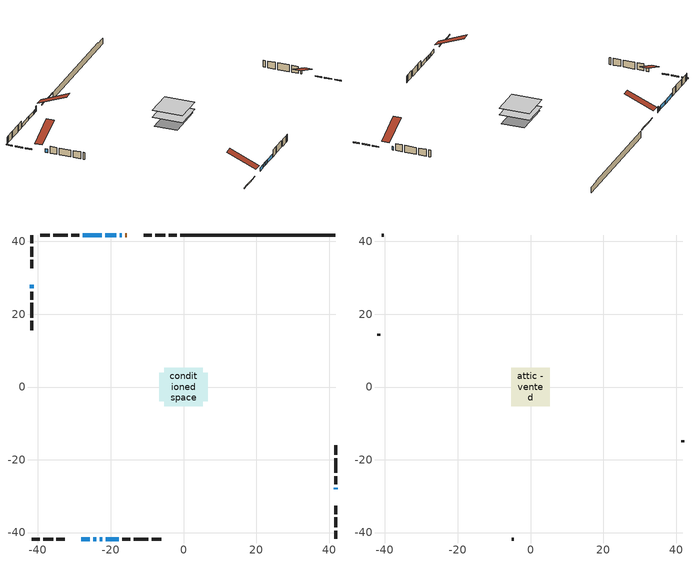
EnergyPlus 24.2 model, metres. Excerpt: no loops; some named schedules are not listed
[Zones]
conditioned space
 floor adiabatic (AdiabaticFloorConstruction): -5.31,-5.31 -5.31,5.31 5.31,5.31 5.31,-5.31 z0.46
 floor foundation (Slab1 construction): -6.71,-3.96 -6.71,3.96 6.71,3.96 6.71,-3.96 z-1.88
 wall outside (RimJoist1 construction): -1.83,41.77 -4.09,41.77 / -41.77,-41.77 -39.51,-41.77 / -41.77,41.77 -41.77,39.51 / 41.77,-41.77 41.77,-39.51 z0.46:0.76
 wall outside (RimJoist2 construction): -5.02,41.77 -7.74,41.77 / -38.58,-41.77 -35.86,-41.77 / -41.77,38.58 -41.77,35.86 / 41.77,-38.58 41.77,-35.86 z0.46:0.76
 wall outside (RimJoist3 construction): -8.67,41.77 -10.93,41.77 / -34.93,-41.77 -32.67,-41.77 / -41.77,34.93 -41.77,32.67 / 41.77,-34.93 41.77,-32.67 z0.46:0.76
 wall outside (AdiabaticWallConstruction 1): -15.55,41.77 -15.98,41.77 z0.46:2.49
 wall outside (AdiabaticWallConstruction): -16.91,41.77 -17.5,41.77 / -28.05,-41.77 -25.76,-41.77 / -24.83,-41.77 -23.97,-41.77 / -23.05,-41.77 -22.3,-41.77 / 41.77,-28.05 41.77,-27.67 / -18.43,41.77 -21.57,41.77 / -22.5,41.77 -27.74,41.77 / -41.77,28.05 -41.77,27.17 / -21.37,-41.77 -17.74,-41.77 z0.46:1.68
 wall outside (Wall1 construction): -28.67,41.77 -30.89,41.77 / -16.81,-41.77 -14.59,-41.77 / -41.77,26.24 -41.77,24.02 / 41.77,-26.75 41.77,-24.52 z0.46:2.9
 wall outside (Wall2 construction): -31.82,41.77 -35.83,41.77 / -13.66,-41.77 -9.65,-41.77 / -41.77,23.09 -41.77,19.08 / 41.77,-23.59 41.77,-19.58 z0.46:2.9
 wall outside (Wall3 construction): -36.76,41.77 -39.35,41.77 / -8.72,-41.77 -6.13,-41.77 / -41.77,18.15 -41.77,15.56 / 41.77,-18.65 41.77,-16.07 z0.46:2.9
 wall foundation (FoundationWall1 construction): -0.9,41.77,-1.88 -0.9,41.77,0.46 37.5,41.77,0.46 37.5,41.77,0.14 41.77,41.77,0.14 41.77,41.77,-1.88
 window (WindowConstruction 6): -16.91,41.77 -17.5,41.77 z0.46:1.68
 window (WindowConstruction 4): -28.05,-41.77 -25.76,-41.77 z0.46:1.68
 window (WindowConstruction 5): -24.83,-41.77 -23.98,-41.77 z0.46:1.68
 window (WindowConstruction 7): -23.05,-41.77 -22.3,-41.77 z0.46:1.68
 window (WindowConstruction 8): 41.77,-28.05 41.77,-27.68 z0.46:1.68
 window (WindowConstruction): -18.43,41.77 -21.57,41.77 z0.46:1.68
 window (WindowConstruction 1): -22.5,41.77 -27.74,41.77 z0.46:1.68
 window (WindowConstruction 2): -41.77,28.05 -41.77,27.17 z0.46:1.68
 window (WindowConstruction 3): -21.37,-41.77 -17.74,-41.77 z0.46:1.68
 door (Door): -15.55,41.77 -15.98,41.77 z0.46:2.49
 ceiling adiabatic (AdiabaticFloorConstruction): 5.31,-5.31 5.31,5.31 -5.31,5.31 -5.31,-5.31 z0.46
attic - vented
 floor to conditioned space (Floor1 construction Reversed): -5.31,-5.31 -5.31,5.31 5.31,5.31 5.31,-5.31 z2.9
 wall outside (Wall4 construction): -40.28,41.77 -40.84,41.77 / -5.21,-41.77 -4.64,-41.77 / -41.77,14.63 -41.77,14.07 / 41.77,-15.14 41.77,-14.57 z0.46:2.9
 roof outside (Roof1 construction): -14.62,41.77,2.9 -14.62,31.56,7.15 -11.86,31.56,7.15 -11.86,41.77,2.9; -28.98,-41.77,2.9 -28.98,-31.56,7.15 -31.74,-31.56,7.15 -31.74,-41.77,2.9; -41.77,28.98,2.9 -31.56,28.98,7.15 -31.56,31.74,7.15 -41.77,31.74,2.9; 41.77,-28.98,2.9 31.56,-28.98,7.15 31.56,-31.74,7.15 41.77,-31.74,2.9
[Building]
Building 1: Terrain=Suburbs
[Site:Location]
Quebec Intl AP_QC: Latitude {deg}=46.8; Longitude {deg}=-71.38; Time Zone {hr}=-5; Elevation {m}=74; Keep Site Location Information=Yes
[Site:GroundTemperature:Shallow]
0.0108218, -2.24938, -2.43038, -1.3578, 2.94801, 7.23376, 10.9493, 13.303, 13.5029, 11.5886, 7.96783, 3.81355
[Site:WaterMainsTemperature]
Calculation Method=Schedule; Temperature Schedule=mains temperature schedule
[Material] Roughness=Rough; Thermal Absorptance=0.9
Name | Thickness {m} | Conductivity {W/m-K} | Density {kg/m3} | Specific Heat {J/kg-K} | Solar Absorptance | Visible Absorptance
asphalt or fiberglass shingles | 0.00635 | 0.162714 | 1121.4 | 1465.45 | 0.4 | 0.4
ceiling loosefill ins | 0.338667 | 0.0480833 | 16.02 | 1046.75 | 0.7 | 0.7
ceiling stud and cavity | 0.1397 | 0.104805 | 65.682 | 1177.47 | 0.7 | 0.7
concrete 4.0 in. | 0.1016 | 1.803125 | 2242.8 | 837.4 | 0.7 | 0.7
concrete 8.0 in. | 0.2032 | 1.803125 | 2242.8 | 837.4 | 0.7 | 0.7
door material | 0.04445 | 0.053851 | 512.64 | 1214.23 | 0.7 | 0.7
exterior vertical ins | 0.022486 | 0.029427 | 32.04 | 1214.23 | 0.7 | 0.7
floor covering | 0.0127 | 0.0433444 | 54.468 | 1339.84 | 0.6 | 0.6
floor rigid ins; wall rigid ins | 0.512978 | 0.029427 | 32.04 | 1214.23 | 0.7 | 0.7
floor stud and cavity | 0.1397 | 1.75129 | 37.0049 | 1207.88 | 0.7 | 0.7
furniture material conditioned space 1 | 0.1524 | 0.115458 | 640.8 | 1214.23 | 0.6 | 0.6
gypsum board | 0.0127 | 0.160291 | 801 | 837.4 | 0.6 | 0.6
gypsum board 1 | 0.0127 | 0.160291 | 801 | 837.4 | 0.7 | 0.7
osb sheathing 0.5 in. | 0.0127 | 0.115458 | 512.64 | 1214.23 | 0.7 | 0.7
osb sheathing 0.75 in. | 0.01905 | 0.115458 | 512.64 | 1214.23 | 0.7 | 0.7
osb sheathing 2.0 in. | 0.0508 | 0.115458 | 512.64 | 1214.23 | 0.7 | 0.7
rim joist stud and cavity | 0.0508 | 0.0643141 | 125.044 | 1163.47 | 0.6 | 0.6
rim joist stud and cavity 1 | 0.0508 | 0.0594135 | 125.044 | 1163.47 | 0.6 | 0.6
rim joist stud and cavity 2 | 0.0508 | 0.0791322 | 125.044 | 1163.47 | 0.6 | 0.6
wall stud and cavity | 0.1397 | 0.0799781 | 139.0536 | 1170.24 | 0.7 | 0.7
wall stud and cavity 1 | 0.1397 | 0.0768782 | 139.0536 | 1170.24 | 0.7 | 0.7
wall stud and cavity 2 | 0.1397 | 0.0771023 | 139.0536 | 1170.24 | 0.7 | 0.7
wall stud and cavity 3 | 0.0889 | 6.1454 | 50.32683 | 1063.81 | 0.6 | 0.6
wall stud and cavity 4 | 0.0889 | 0.380278 | 52.3479 | 1209.89 | 0.7 | 0.7
wall stud and cavity 5 | 0.0889 | 0.391764 | 83.0341 | 1211.67 | 0.7 | 0.7
wood siding | 0.0254 | 0.102417 | 544.68 | 1172.36 | 0.4 | 0.4
wood siding 1 | 0.00254 | 0.102417 | 544.68 | 1172.36 | 0.4 | 0.4
wood siding 2; wood siding 3; wood siding 4 | 0.0254 | 0.102417 | 544.68 | 1172.36 | 0.7 | 0.7
[WindowMaterial:SimpleGlazingSystem]
Name | U-Factor {W/m2-K} | Solar Heat Gain Coefficient
WindowMaterial | 2.92644 | 0.62
WindowMaterial 1 | 2.881585 | 0.67
WindowMaterial 2 | 3.04227 | 0.45
WindowMaterial 3 | 2.963916 | 0.61
WindowMaterial 4 | 2.938365 | 0.6
WindowMaterial 5 | 2.95483 | 0.57
WindowMaterial 6 | 3.03092 | 0.54
WindowMaterial 7 | 3.05363 | 0.42
[Construction]
AdiabaticFloorConstruction: floor stud and cavity, floor rigid ins, osb sheathing 0.75 in., floor covering
AdiabaticWallConstruction: wood siding 3, wall rigid ins, wall stud and cavity 4, gypsum board
AdiabaticWallConstruction 1: wood siding 4, wall rigid ins, wall stud and cavity 4, gypsum board
Door: door material
Floor1 construction Reversed: gypsum board, ceiling stud and cavity, ceiling loosefill ins
FoundationWall1 construction: concrete 8.0 in., gypsum board 1
furniture construction conditioned space 1: furniture material conditioned space 1
PartitionWallConstruction: gypsum board, wall stud and cavity 5, gypsum board
RimJoist1 construction: wood siding 2, osb sheathing 2.0 in., rim joist stud and cavity
RimJoist2 construction: wood siding 2, osb sheathing 2.0 in., rim joist stud and cavity 1
RimJoist3 construction: wood siding 2, osb sheathing 2.0 in., rim joist stud and cavity 2
Roof1 construction: asphalt or fiberglass shingles
Slab1 construction: concrete 4.0 in.
Wall1 construction: wood siding, osb sheathing 0.5 in., wall stud and cavity, gypsum board
Wall2 construction: wood siding, osb sheathing 0.5 in., wall stud and cavity 1, gypsum board
Wall3 construction: wood siding, osb sheathing 0.5 in., wall stud and cavity 2, gypsum board
Wall4 construction: wood siding 1, wall stud and cavity 3
WindowConstruction: WindowMaterial
WindowConstruction 1: WindowMaterial 1
WindowConstruction 2: WindowMaterial 2
WindowConstruction 3: WindowMaterial 3
WindowConstruction 4: WindowMaterial 4
WindowConstruction 5: WindowMaterial 5
WindowConstruction 6: WindowMaterial 6
WindowConstruction 7; WindowConstruction 8: WindowMaterial 7
[Zone] Multiplier=1; Part of Total Floor Area=Yes
Name | Volume {m3}
attic - vented | 76.8778
conditioned space | 546.8
[Space]
Name | Zone | Volume {m3}
attic - vented 1 | attic - vented | 76.8778
conditioned space 1 | conditioned space | 546.8
[ZoneInfiltration:EffectiveLeakageArea]
infil attic - vented 1: Zone or Space=attic - vented 1; Schedule=Always On Discrete; Effective Air Leakage Area {cm2}=4167.88; Stack Coefficient=0.000465322; Wind Coefficient=1.45746e-05
[ZoneMixing]
whole house fan mix: Zone or Space=attic - vented; Schedule=Always On Continuous; Design Flow Rate Calculation Method=Flow/Zone; Design Flow Rate {m3/s}=0; Source Zone or Space=conditioned space
[SurfaceProperty:ExposedFoundationPerimeter]
Slab1: Exposed Perimeter Calculation Method=TotalExposedPerimeter; Total Exposed Perimeter {m}=42.672
[InternalMass] Zone or ZoneList=conditioned space; Space or SpaceList=conditioned space 1
Name | Construction | Surface Area {m2}
furniture mass conditioned space 1 | furniture construction conditioned space 1 | 87.68
partition wall mass | PartitionWallConstruction | 219.2
[Lights]
interior lighting: Zone or ZoneList or Space or SpaceList=conditioned space 1; Schedule=interior lighting schedule; Design Level Calculation Method=LightingLevel; Lighting Level {W}=343.2; Return Air Fraction=0; Fraction Radiant=0.6; Fraction Visible=0.2; Fraction Replaceable=1
[People]
occupants: Zone or ZoneList or Space or SpaceList=conditioned space 1; Number of People Schedule=occupants schedule; Number of People Calculation Method=People; Number of People=3; Fraction Radiant=0.314171; Sensible Heat Fraction=0.56303; Activity Level Schedule=occupants activity schedule; Carbon Dioxide Generation Rate {m3/s-W}=0; Enable ASHRAE 55 Comfort Warnings=No; Mean Radiant Temperature Calculation Type=EnclosureAveraged
[ElectricEquipment] Zone or ZoneList or Space or SpaceList=conditioned space 1; Design Level Calculation Method=EquipmentLevel
Name | Schedule | Design Level {W} | Fraction Latent | Fraction Radiant | Fraction Lost
clothes dryer | clothes dryer schedule | 140.772 | 0.015 | 0.081 | 0.85
clothes washer | clothes washer schedule | 32.1985 | 0.03 | 0.162 | 0.7
cooking range | cooking range schedule | 215.147 | 0.08 | 0.432 | 0.2
dishwasher | dishwasher schedule | 66.8632 | 0.3 | 0.18 | 0.4
fridge | fridge schedule | 72.9452 | 0 | 0.6 | 0
mech vent house fan | mech vent house fan schedule | 0.95 | 0 | 0 | 1
mech vent house fan cfis | mech vent house fan cfis schedule | 0 | 0 | 0 | 0
mech vent range fan 0 | mech vent range fan 0 schedule | 57 | 0 | 0 | 1
misc plug loads | misc plug loads schedule | 494.7 | 0.045 | 0.513 | 0.1
whole house fan | Always On Discrete | 0 | 0 | 0 | 1
[OtherEquipment] Zone or ZoneList or Space or SpaceList=conditioned space 1; Design Level Calculation Method=EquipmentLevel
Name | Fuel Type | Schedule | Design Level {W} | Fraction Latent | Fraction Radiant | Fraction Lost
clothes dryer 1 | Electricity | clothes dryer schedule | 0 | 0.015 | 0.081 | 0.85
cooking range 1 | Electricity | cooking range schedule | 0 | 0.08 | 0.432 | 0.2
general water use latent | None | general water use schedule | 62.594 | 1 | 0 | 0
general water use sensible | None | general water use schedule | -61.6891 | 0 | 0.6 | 0
mech vent house fan latent load | None | Always On Discrete | 0 | 1 | 0 | 0
mech vent house fan sensible load | None | Always On Discrete | 0 | 0 | 0 | 0
water heater energy adjustment1 | Electricity | Always On Discrete | 0.01 | 0 | 0 | 1
[ZoneInfiltration:DesignFlowRate] Zone or ZoneList or Space or SpaceList=conditioned space 1; Schedule=Always On Discrete; Design Flow Rate Calculation Method=Flow/Zone; Design Flow Rate {m3/s}=0
infil flow; natural vent flow; whole house fan flow
[AvailabilityManager:Scheduled]
air source heat pump airloop Availability Manager: Schedule=Always On Discrete
[Foundation:Kiva]
Foundation Kiva 1: Initial Indoor Air Temperature {C}=18; Wall Height Above Grade {m}=0.460004; Wall Depth Below Slab {m}=0.2032; Custom Block Material Name 1=exterior vertical ins; Custom Block Depth 1 {m}=2.34001; Custom Block X Position 1 {m}=0.2159; Custom Block Z Position 1 {m}=0
[Foundation:Kiva:Settings]
Soil Conductivity {W/m-K}=0.849921; Soil Density {kg/m3}=1842.3; Soil Specific Heat {J/kg-K}=418.7; Ground Solar Absorptivity=0.9; Ground Thermal Absorptivity=0.9; Ground Surface Roughness {m}=0.03; Far-Field Width {m}=40; Deep-Ground Boundary Condition=ZeroFlux; Deep-Ground Depth {m}=40; Minimum Cell Dimension {m}=0.2; Maximum Cell Growth Coefficient=3; Simulation Timestep=Timestep
[Exterior:Lights]
exterior lighting: Schedule=exterior lighting schedule; Design Level {W}=75.6
[EnergyManagementSystem:GlobalVariable]
air_source_heat_pump_airloop_Fan_RTF
infil_program_Qfan
infil_program_Qinf
natural_vent_program_Qnv
natural_vent_program_Qwhf
[EnergyManagementSystem:Sensor]
Name | Output:Variable or Output:Meter Index Key | Output:Variable or Output:Meter
airflow_gain | infil flow | Infiltration Sensible Heat Gain Energy
airflow_gain_1 | natural vent flow | Infiltration Sensible Heat Gain Energy
airflow_gain_2 | whole house fan flow | Infiltration Sensible Heat Gain Energy
airflow_loss | infil flow | Infiltration Sensible Heat Loss Energy
airflow_loss_1 | natural vent flow | Infiltration Sensible Heat Loss Energy
airflow_loss_2 | whole house fan flow | Infiltration Sensible Heat Loss Energy
clg_load_cond |  | Cooling:EnergyTransfer:Zone:CONDITIONED SPACE
clg_sp_s; clg_sp_s_1 | cooling setpoint | Schedule Value
clothes_dryer_exhaust_0_sch_s | clothes dryer exhaust 0 schedule | Schedule Value
cool_season | cooling season schedule | Schedule Value
htg_load_cond |  | Heating:EnergyTransfer:Zone:CONDITIONED SPACE
htg_sp_s; htg_sp_s_1 | heating setpoint | Schedule Value
ig_ee_conv | clothes dryer | Electric Equipment Convective Heating Energy
ig_ee_conv_2 | cooking range | Electric Equipment Convective Heating Energy
ig_ee_conv_4 | fridge | Electric Equipment Convective Heating Energy
ig_ee_conv_5 | misc plug loads | Electric Equipment Convective Heating Energy
ig_ee_conv_6 | whole house fan | Electric Equipment Convective Heating Energy
ig_ee_rad | clothes dryer | Electric Equipment Radiant Heating Energy
ig_ee_rad_2 | cooking range | Electric Equipment Radiant Heating Energy
ig_ee_rad_4 | fridge | Electric Equipment Radiant Heating Energy
ig_ee_rad_5 | misc plug loads | Electric Equipment Radiant Heating Energy
ig_ee_rad_6 | whole house fan | Electric Equipment Radiant Heating Energy
ig_lgt_conv | interior lighting | Lights Convective Heating Energy
ig_lgt_rad | interior lighting | Lights Radiant Heating Energy
ig_lgt_vis | interior lighting | Lights Visible Radiation Heating Energy
ig_oe_conv | clothes dryer 1 | Other Equipment Convective Heating Energy
ig_oe_conv_1 | cooking range 1 | Other Equipment Convective Heating Energy
ig_oe_conv_2 | general water use latent | Other Equipment Convective Heating Energy
ig_oe_conv_3 | general water use sensible | Other Equipment Convective Heating Energy
ig_oe_conv_4 | water heater energy adjustment1 | Other Equipment Convective Heating Energy
ig_oe_rad | clothes dryer 1 | Other Equipment Radiant Heating Energy
ig_oe_rad_1 | cooking range 1 | Other Equipment Radiant Heating Energy
ig_oe_rad_2 | general water use latent | Other Equipment Radiant Heating Energy
ig_oe_rad_3 | general water use sensible | Other Equipment Radiant Heating Energy
ig_oe_rad_4 | water heater energy adjustment1 | Other Equipment Radiant Heating Energy
ig_ppl_conv | occupants | People Convective Heating Energy
ig_ppl_rad | occupants | People Radiant Heating Energy
im_conv | furniture mass conditioned space 1 | Surface Inside Face Convection Heat Gain Energy
im_conv_1 | partition wall mass | Surface Inside Face Convection Heat Gain Energy
im_ig | furniture mass conditioned space 1 | Surface Inside Face Internal Gains Radiation Heat Gain Energy
im_ig_1 | partition wall mass | Surface Inside Face Internal Gains Radiation Heat Gain Energy
im_lgt | furniture mass conditioned space 1 | Surface Inside Face Lights Radiation Heat Gain Energy
im_lgt_1 | partition wall mass | Surface Inside Face Lights Radiation Heat Gain Energy
im_sol | furniture mass conditioned space 1 | Surface Inside Face Solar Radiation Heat Gain Energy
im_sol_1 | partition wall mass | Surface Inside Face Solar Radiation Heat Gain Energy
im_surf | furniture mass conditioned space 1 | Surface Inside Face Net Surface Thermal Radiation Heat Gain Energy
im_surf_1 | partition wall mass | Surface Inside Face Net Surface Thermal Radiation Heat Gain Energy
mech_vent_range_fan_0_sch_s | mech vent range fan 0 schedule | Schedule Value
mv_conv | mech vent house fan | Electric Equipment Convective Heating Energy
mv_conv_1 | mech vent house fan cfis | Electric Equipment Convective Heating Energy
mv_conv_2 | mech vent range fan 0 | Electric Equipment Convective Heating Energy
mv_conv_3 | mech vent house fan latent load | Other Equipment Convective Heating Energy
mv_conv_4 | mech vent house fan sensible load | Other Equipment Convective Heating Energy
mv_rad | mech vent house fan | Electric Equipment Radiant Heating Energy
mv_rad_1 | mech vent house fan cfis | Electric Equipment Radiant Heating Energy
mv_rad_2 | mech vent range fan 0 | Electric Equipment Radiant Heating Energy
mv_rad_3 | mech vent house fan latent load | Other Equipment Radiant Heating Energy
mv_rad_4 | mech vent house fan sensible load | Other Equipment Radiant Heating Energy
natural_vent_s | natural vent schedule | Schedule Value
out_pb_s |  | Site Outdoor Air Barometric Pressure
out_wt_s |  | Site Outdoor Air Humidity Ratio
site_vw_s |  | Site Wind Speed
ss_back_out | Window1 | Surface Window Shortwave from Zone Back Out Window Heat Transfer Rate
ss_back_out_1 | Window10 | Surface Window Shortwave from Zone Back Out Window Heat Transfer Rate
ss_back_out_2 | Window12 | Surface Window Shortwave from Zone Back Out Window Heat Transfer Rate
ss_back_out_3 | Window13 | Surface Window Shortwave from Zone Back Out Window Heat Transfer Rate
ss_back_out_4 | Window15 | Surface Window Shortwave from Zone Back Out Window Heat Transfer Rate
ss_back_out_5 | Window4 | Surface Window Shortwave from Zone Back Out Window Heat Transfer Rate
ss_back_out_6 | Window6 | Surface Window Shortwave from Zone Back Out Window Heat Transfer Rate
ss_back_out_7 | Window7 | Surface Window Shortwave from Zone Back Out Window Heat Transfer Rate
ss_back_out_8 | Window9 | Surface Window Shortwave from Zone Back Out Window Heat Transfer Rate
ss_conv | Door1 | Surface Inside Face Convection Heat Gain Energy
ss_conv_1 | Window1 | Surface Inside Face Convection Heat Gain Energy
ss_conv_2 | Window10 | Surface Inside Face Convection Heat Gain Energy
ss_conv_3 | Window12 | Surface Inside Face Convection Heat Gain Energy
ss_conv_4 | Window13 | Surface Inside Face Convection Heat Gain Energy
ss_conv_5 | Window15 | Surface Inside Face Convection Heat Gain Energy
ss_conv_6 | Window4 | Surface Inside Face Convection Heat Gain Energy
ss_conv_7 | Window6 | Surface Inside Face Convection Heat Gain Energy
ss_conv_8 | Window7 | Surface Inside Face Convection Heat Gain Energy
ss_conv_9 | Window9 | Surface Inside Face Convection Heat Gain Energy
ss_ig | Door1 | Surface Inside Face Internal Gains Radiation Heat Gain Energy
ss_ig_1 | Window1 | Surface Inside Face Internal Gains Radiation Heat Gain Energy
ss_ig_2 | Window10 | Surface Inside Face Internal Gains Radiation Heat Gain Energy
ss_ig_3 | Window12 | Surface Inside Face Internal Gains Radiation Heat Gain Energy
ss_ig_4 | Window13 | Surface Inside Face Internal Gains Radiation Heat Gain Energy
ss_ig_5 | Window15 | Surface Inside Face Internal Gains Radiation Heat Gain Energy
ss_ig_6 | Window4 | Surface Inside Face Internal Gains Radiation Heat Gain Energy
ss_ig_7 | Window6 | Surface Inside Face Internal Gains Radiation Heat Gain Energy
ss_ig_8 | Window7 | Surface Inside Face Internal Gains Radiation Heat Gain Energy
ss_ig_9 | Window9 | Surface Inside Face Internal Gains Radiation Heat Gain Energy
ss_lgt | Door1 | Surface Inside Face Lights Radiation Heat Gain Energy
ss_sol | Door1 | Surface Inside Face Solar Radiation Heat Gain Energy
ss_surf | Door1 | Surface Inside Face Net Surface Thermal Radiation Heat Gain Energy
ss_surf_1 | Window1 | Surface Inside Face Net Surface Thermal Radiation Heat Gain Energy
ss_surf_2 | Window10 | Surface Inside Face Net Surface Thermal Radiation Heat Gain Energy
ss_surf_3 | Window12 | Surface Inside Face Net Surface Thermal Radiation Heat Gain Energy
ss_surf_4 | Window13 | Surface Inside Face Net Surface Thermal Radiation Heat Gain Energy
ss_surf_5 | Window15 | Surface Inside Face Net Surface Thermal Radiation Heat Gain Energy
ss_surf_6 | Window4 | Surface Inside Face Net Surface Thermal Radiation Heat Gain Energy
ss_surf_7 | Window6 | Surface Inside Face Net Surface Thermal Radiation Heat Gain Energy
ss_surf_8 | Window7 | Surface Inside Face Net Surface Thermal Radiation Heat Gain Energy
ss_surf_9 | Window9 | Surface Inside Face Net Surface Thermal Radiation Heat Gain Energy
ss_trans_in | Window1 | Surface Window Transmitted Solar Radiation Rate
ss_trans_in_1 | Window10 | Surface Window Transmitted Solar Radiation Rate
ss_trans_in_2 | Window12 | Surface Window Transmitted Solar Radiation Rate
ss_trans_in_3 | Window13 | Surface Window Transmitted Solar Radiation Rate
ss_trans_in_4 | Window15 | Surface Window Transmitted Solar Radiation Rate
ss_trans_in_5 | Window4 | Surface Window Transmitted Solar Radiation Rate
ss_trans_in_6 | Window6 | Surface Window Transmitted Solar Radiation Rate
ss_trans_in_7 | Window7 | Surface Window Transmitted Solar Radiation Rate
ss_trans_in_8 | Window9 | Surface Window Transmitted Solar Radiation Rate
ss_trans_out | Window1 | Surface Inside Face Initial Transmitted Diffuse Transmitted Out Window Solar Radiation Rate
ss_trans_out_1 | Window10 | Surface Inside Face Initial Transmitted Diffuse Transmitted Out Window Solar Radiation Rate
ss_trans_out_2 | Window12 | Surface Inside Face Initial Transmitted Diffuse Transmitted Out Window Solar Radiation Rate
ss_trans_out_3 | Window13 | Surface Inside Face Initial Transmitted Diffuse Transmitted Out Window Solar Radiation Rate
ss_trans_out_4 | Window15 | Surface Inside Face Initial Transmitted Diffuse Transmitted Out Window Solar Radiation Rate
ss_trans_out_5 | Window4 | Surface Inside Face Initial Transmitted Diffuse Transmitted Out Window Solar Radiation Rate
ss_trans_out_6 | Window6 | Surface Inside Face Initial Transmitted Diffuse Transmitted Out Window Solar Radiation Rate
ss_trans_out_7 | Window7 | Surface Inside Face Initial Transmitted Diffuse Transmitted Out Window Solar Radiation Rate
ss_trans_out_8 | Window9 | Surface Inside Face Initial Transmitted Diffuse Transmitted Out Window Solar Radiation Rate
s_conv | Floor1 | Surface Inside Face Convection Heat Gain Energy
s_conv_1 | FoundationWall1 | Surface Inside Face Convection Heat Gain Energy
s_conv_10 | RimJoist2:270 | Surface Inside Face Convection Heat Gain Energy
s_conv_11 | RimJoist2:90 | Surface Inside Face Convection Heat Gain Energy
s_conv_12 | RimJoist3:0 | Surface Inside Face Convection Heat Gain Energy
s_conv_13 | RimJoist3:180 | Surface Inside Face Convection Heat Gain Energy
s_conv_14 | RimJoist3:270 | Surface Inside Face Convection Heat Gain Energy
s_conv_15 | RimJoist3:90 | Surface Inside Face Convection Heat Gain Energy
s_conv_16 | Slab1 | Surface Inside Face Convection Heat Gain Energy
s_conv_17 | Wall1:0 | Surface Inside Face Convection Heat Gain Energy
s_conv_18 | Wall1:180 | Surface Inside Face Convection Heat Gain Energy
s_conv_19 | Wall1:270 | Surface Inside Face Convection Heat Gain Energy
s_conv_2 | inferred conditioned ceiling | Surface Inside Face Convection Heat Gain Energy
s_conv_20 | Wall1:90 | Surface Inside Face Convection Heat Gain Energy
s_conv_21 | Wall2:0 | Surface Inside Face Convection Heat Gain Energy
s_conv_22 | Wall2:180 | Surface Inside Face Convection Heat Gain Energy
s_conv_23 | Wall2:270 | Surface Inside Face Convection Heat Gain Energy
s_conv_24 | Wall2:90 | Surface Inside Face Convection Heat Gain Energy
s_conv_25 | Wall3:0 | Surface Inside Face Convection Heat Gain Energy
s_conv_26 | Wall3:180 | Surface Inside Face Convection Heat Gain Energy
s_conv_27 | Wall3:270 | Surface Inside Face Convection Heat Gain Energy
s_conv_28 | Wall3:90 | Surface Inside Face Convection Heat Gain Energy
s_conv_3 | inferred conditioned floor | Surface Inside Face Convection Heat Gain Energy
s_conv_4 | RimJoist1:0 | Surface Inside Face Convection Heat Gain Energy
s_conv_5 | RimJoist1:180 | Surface Inside Face Convection Heat Gain Energy
s_conv_6 | RimJoist1:270 | Surface Inside Face Convection Heat Gain Energy
s_conv_7 | RimJoist1:90 | Surface Inside Face Convection Heat Gain Energy
s_conv_8 | RimJoist2:0 | Surface Inside Face Convection Heat Gain Energy
s_conv_9 | RimJoist2:180 | Surface Inside Face Convection Heat Gain Energy
s_ig | Floor1 | Surface Inside Face Internal Gains Radiation Heat Gain Energy
s_ig_1 | FoundationWall1 | Surface Inside Face Internal Gains Radiation Heat Gain Energy
s_ig_10 | RimJoist2:270 | Surface Inside Face Internal Gains Radiation Heat Gain Energy
s_ig_11 | RimJoist2:90 | Surface Inside Face Internal Gains Radiation Heat Gain Energy
s_ig_12 | RimJoist3:0 | Surface Inside Face Internal Gains Radiation Heat Gain Energy
s_ig_13 | RimJoist3:180 | Surface Inside Face Internal Gains Radiation Heat Gain Energy
s_ig_14 | RimJoist3:270 | Surface Inside Face Internal Gains Radiation Heat Gain Energy
s_ig_15 | RimJoist3:90 | Surface Inside Face Internal Gains Radiation Heat Gain Energy
s_ig_16 | Slab1 | Surface Inside Face Internal Gains Radiation Heat Gain Energy
s_ig_17 | Wall1:0 | Surface Inside Face Internal Gains Radiation Heat Gain Energy
s_ig_18 | Wall1:180 | Surface Inside Face Internal Gains Radiation Heat Gain Energy
